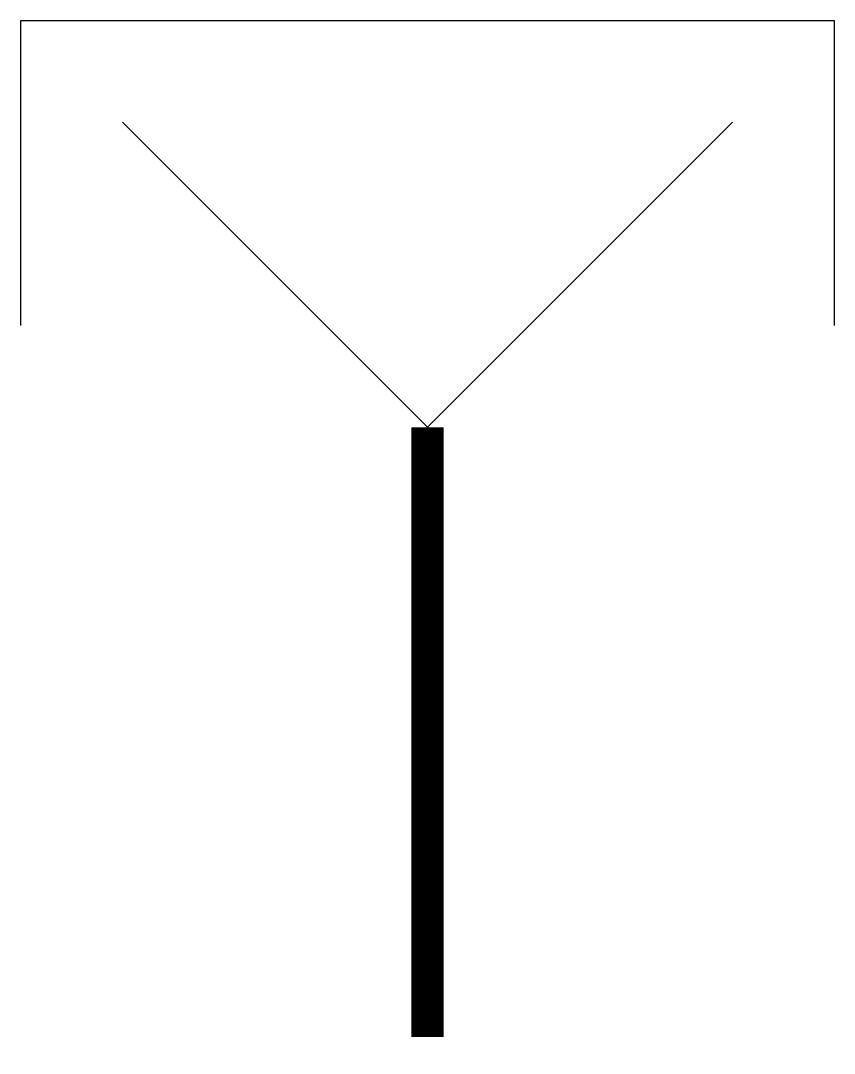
# Model space of a CAD drawing. Header units: metres. Extents: x -0.25 to 0.25, y -0.385 to 0.25.
import ezdxf

# ---------------------------------------------------------------- set-up
doc = ezdxf.new("R2010")
doc.units = ezdxf.units.M

# ---------------------------------------------------------------- blocks, each defined once
blk = doc.blocks.new('D2')
at = {"color": 1, "linetype": 'Continuous'}
for p, q in [((-0.25, 0.0625), (-0.25, 0.25)), ((-0.25, 0.25), (0.25, 0.25)), ((0.25, 0.25), (0.25, 0.0625))]:
    blk.add_line(p, q, dxfattribs=at)
at = {"layer": 'PIP', "color": 1, "linetype": 'Continuous'}
blk.add_lwpolyline([(-0.1875, 0.1875), (-0.1875, 0.1875), (-0.1875, 0.1875), (0, 0), (0.1875, 0.1875)], dxfattribs=at)
at = {"layer": 'PIP', "color": 1, "linetype": 'Continuous', "const_width": 0.02}
blk.add_lwpolyline([(0, -0.375), (0, -0.375), (0, 0)], dxfattribs=at)

msp = doc.modelspace()

# ---------------------------------------------------------------- block references
msp.add_blockref('D2', (0, 0))

doc.saveas('drawing.dxf')
